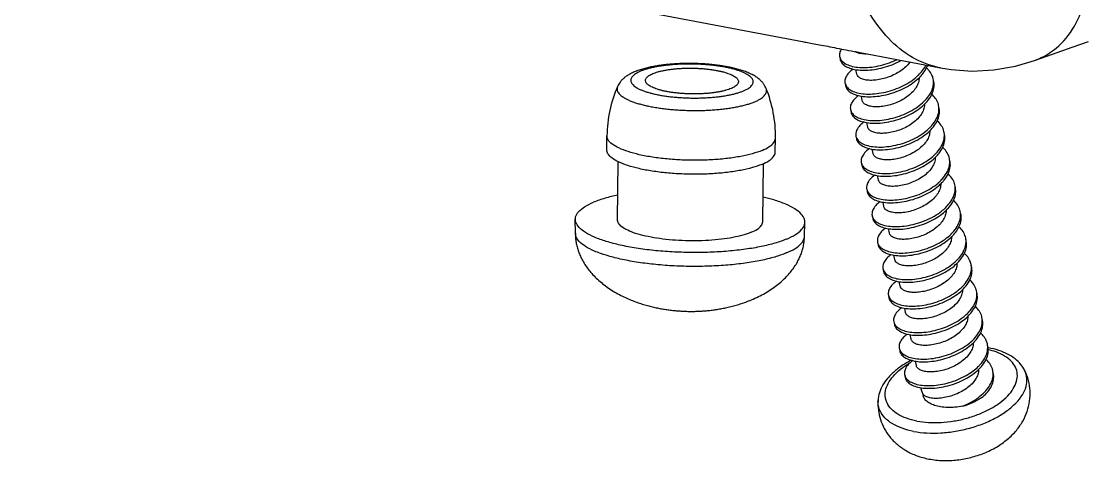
# Model space of a CAD drawing. Header units: millimetres. Extents: x -2947 to 97, y -3022 to 322.
# Drawn here: x -2213.63 to -2176.91, y -2042.04 to -2026.93 of the extents above; entities that cross this region are included whole.
import ezdxf

# ---------------------------------------------------------------- set-up
doc = ezdxf.new("R2010")
doc.units = ezdxf.units.MM
doc.layers.get('0').update_dxf_attribs({"linetype": 'CONTINUOUS'})

msp = doc.modelspace()

# ---------------------------------------------------------------- linework, layer by layer
at = {"color": 7}
for p, q in [((-2260.49, -2013.604), (-2186.706, -2027.637)), ((-2177.483, -2027.819), (-2176.913, -2027.619)), ((-2184.77, -2028.005), (-2182.009, -2028.53)), ((-2178.775, -2028.272), (-2178.152, -2028.054)), ((-2178.152, -2028.054), (-2177.483, -2027.819)), ((-2185.481, -2028.141), (-2185.462, -2028.234)), ((-2180.178, -2028.595), (-2179.431, -2028.464)), ((-2179.431, -2028.464), (-2178.775, -2028.272)), ((-2184.889, -2028.74), (-2184.921, -2028.585)), ((-2182.01, -2028.53), (-2181.644, -2028.588)), ((-2181.644, -2028.588), (-2180.919, -2028.636)), ((-2180.919, -2028.636), (-2180.178, -2028.595)), ((-2185.295, -2029.053), (-2185.276, -2029.146)), ((-2182.243, -2029.001), (-2182.262, -2028.907)), ((-2184.703, -2029.652), (-2184.734, -2029.501)), ((-2182.057, -2029.912), (-2182.076, -2029.819)), ((-2185.108, -2029.964), (-2185.089, -2030.058)), ((-2184.516, -2030.564), (-2184.548, -2030.409)), ((-2193.493, -2031.345), (-2193.487, -2030.865)), ((-2187.694, -2031.422), (-2187.687, -2030.941)), ((-2184.922, -2030.876), (-2184.903, -2030.969)), ((-2181.871, -2030.824), (-2181.89, -2030.731)), ((-2184.33, -2031.476), (-2184.362, -2031.32)), ((-2193.125, -2033.752), (-2193.099, -2031.756)), ((-2181.684, -2031.736), (-2181.703, -2031.643)), ((-2188.125, -2033.818), (-2188.099, -2031.819)), ((-2184.736, -2031.788), (-2184.716, -2031.881)), ((-2184.143, -2032.387), (-2184.175, -2032.234)), ((-2184.549, -2032.7), (-2184.53, -2032.793)), ((-2181.498, -2032.648), (-2181.517, -2032.555)), ((-2183.957, -2033.299), (-2183.988, -2033.146)), ((-2184.363, -2033.611), (-2184.344, -2033.705)), ((-2181.311, -2033.56), (-2181.33, -2033.466)), ((-2194.572, -2034.219), (-2194.575, -2033.738)), ((-2186.691, -2034.323), (-2186.676, -2033.843)), ((-2183.771, -2034.211), (-2183.802, -2034.055)), ((-2184.176, -2034.523), (-2184.157, -2034.617)), ((-2181.125, -2034.471), (-2181.144, -2034.378)), ((-2183.584, -2035.123), (-2183.616, -2034.968)), ((-2183.99, -2035.435), (-2183.971, -2035.528)), ((-2180.938, -2035.383), (-2180.957, -2035.29)), ((-2183.398, -2036.035), (-2183.429, -2035.883)), ((-2183.803, -2036.347), (-2183.784, -2036.44)), ((-2180.752, -2036.295), (-2180.771, -2036.202)), ((-2183.211, -2036.946), (-2183.243, -2036.791)), ((-2183.617, -2037.259), (-2183.598, -2037.352)), ((-2180.565, -2037.207), (-2180.585, -2037.114)), ((-2183.025, -2037.858), (-2183.057, -2037.703)), ((-2183.43, -2038.17), (-2183.411, -2038.264)), ((-2180.379, -2038.119), (-2180.398, -2038.025)), ((-2182.838, -2038.77), (-2182.87, -2038.614)), ((-2183.244, -2039.082), (-2183.225, -2039.175)), ((-2180.193, -2039.03), (-2180.212, -2038.937)), ((-2182.658, -2039.65), (-2182.684, -2039.526)), ((-2182.61, -2039.763), (-2182.658, -2039.65))]:
    msp.add_line(p, q, dxfattribs=at)
for centre, radius, start, end in [((-2184.625, -2027.189), 0.854, 258.6959, 259.8352), ((-2184.621, -2027.171), 0.872, 259.832, 260.0435), ((-2184.585, -2026.731), 1.315, 268.5662, 270.516), ((-2189.119, -2030.921), 4.369, 156.2899, 179.2549), ((-2184.982, -2028.981), 0.322, 209.566, 213.0629), ((-2182.845, -2029.028), 0.595, 2.6865, 11.6458), ((-2192.056, -2030.883), 4.369, -0.7676, 22.1973), ((-2182.676, -2029.941), 0.613, 2.6259, 11.5017), ((-2182.675, -2029.941), 0.612, -0.2812, 2.6297), ((-2184.818, -2029.905), 0.296, 191.5573, 205.5084), ((-2184.82, -2029.905), 0.294, 205.5833, 208.8641), ((-2182.485, -2030.852), 0.608, 2.5595, 11.4639), ((-2183.345, -2030.343), 1.63, 313.4897, 314.3321), ((-2182.283, -2031.762), 0.592, 2.5964, 11.6358), ((-2184.409, -2031.708), 0.337, 209.6641, 216.2617), ((-2184.252, -2032.637), 0.303, 191.8409, 208.9257), ((-2182.112, -2032.676), 0.607, 2.606, 11.5666), ((-2182.104, -2032.676), 0.6, 2.1157, 2.5906), ((-2184.082, -2033.555), 0.286, 191.2827, 201.1921), ((-2181.931, -2033.588), 0.613, 2.5965, 11.453), ((-2192.809, -2034.237), 1.763, 179.2439, 179.4223), ((-2194.233, -2034.216), 0.339, 180.4573, 180.6959), ((-2187.027, -2034.315), 0.336, 358.263, 358.5948), ((-2182.766, -2033.099), 1.601, 314.401, 314.7472), ((-2181.546, -2035.411), 0.6, 4.5543, 11.6191), ((-2181.542, -2035.41), 0.597, 2.706, 4.5331), ((-2183.68, -2035.366), 0.317, 209.562, 212.2135), ((-2183.515, -2036.288), 0.294, 191.4886, 204.6133), ((-2183.516, -2036.288), 0.293, 204.703, 208.95), ((-2181.369, -2036.324), 0.61, 2.6198, 11.5315), ((-2181.365, -2036.324), 0.606, 0.9163, 2.6146), ((-2183.333, -2037.202), 0.289, 191.3608, 202.5435), ((-2181.184, -2037.236), 0.612, 2.6232, 11.5095), ((-2181.182, -2037.236), 0.61, 0.0705, 2.6247), ((-2183.331, -2037.2), 0.292, 202.6643, 209.1766), ((-2183.149, -2038.114), 0.286, 191.2996, 201.3326), ((-2183.145, -2038.112), 0.292, 201.4729, 209.3059), ((-2180.999, -2038.147), 0.613, 2.6212, 11.4899), ((-2181, -2038.148), 0.614, -0.7723, 2.6293), ((-2180.92, -2041.163), 3.058, 79.2323, 79.7344), ((-2182.966, -2039.027), 0.283, 191.2557, 200.1198), ((-2180.813, -2039.059), 0.613, 2.6149, 11.4737), ((-2180.818, -2039.059), 0.618, -1.6121, 2.6287)]:
    msp.add_arc(centre, radius, start, end, dxfattribs=at)
for points, start_tangent, end_tangent in [([(-2178.775, -2028.271), (-2178.323, -2028.058), (-2177.617, -2027.414), (-2177.136, -2026.503), (-2176.927, -2025.409)], (0.94411, 0.329631), (0.056935, 0.998378)), ([(-2182.01, -2028.53), (-2182.17, -2028.495), (-2183.084, -2028.104), (-2183.891, -2027.413), (-2184.565, -2026.445)], (-0.982516, 0.186178), (-0.480314, 0.877096)), ([(-2186.71, -2027.636), (-2186.645, -2027.648), (-2186.422, -2027.689), (-2186.17, -2027.735), (-2185.891, -2027.787)], (0.982682, -0.185298), (0.982391, -0.186837)), ([(-2185.891, -2027.787), (-2185.585, -2027.846), (-2185.252, -2027.912), (-2184.892, -2027.982), (-2184.773, -2028.005)], (0.982391, -0.186837), (0.982332, -0.187149)), ([(-2185.421, -2027.878), (-2185.479, -2028.015), (-2185.481, -2028.141)], (-0.534783, -0.844989), (0.196724, -0.980459)), ([(-2184.792, -2028.026), (-2184.933, -2027.982), (-2184.95, -2027.973)], (-0.980589, 0.196074), (-0.885497, 0.464646)), ([(-2184.618, -2028.045), (-2184.772, -2028.03)], (-0.999683, 0.025186), (-0.984939, 0.172902)), ([(-2188.011, -2029.232), (-2188.05, -2029.152), (-2188.101, -2029.072), (-2188.169, -2028.992), (-2188.254, -2028.912), (-2188.36, -2028.834), (-2188.492, -2028.758), (-2188.643, -2028.689), (-2188.8, -2028.63), (-2188.961, -2028.58), (-2189.127, -2028.537), (-2189.298, -2028.5), (-2189.473, -2028.468), (-2189.653, -2028.442), (-2189.837, -2028.42), (-2190.024, -2028.402), (-2190.214, -2028.389), (-2190.405, -2028.381), (-2190.597, -2028.377), (-2190.789, -2028.378), (-2190.979, -2028.383), (-2191.168, -2028.393), (-2191.354, -2028.408), (-2191.536, -2028.427), (-2191.714, -2028.451), (-2191.888, -2028.48), (-2192.056, -2028.515), (-2192.22, -2028.556), (-2192.38, -2028.605), (-2192.535, -2028.663)], (-0.378095, 0.925767), (-0.9222, -0.386713)), ([(-2188.788, -2029.319), (-2188.698, -2029.277), (-2188.621, -2029.233), (-2188.558, -2029.187), (-2188.51, -2029.14), (-2188.476, -2029.092), (-2188.458, -2029.043), (-2188.454, -2028.993), (-2188.466, -2028.944), (-2188.493, -2028.894), (-2188.535, -2028.846), (-2188.591, -2028.798), (-2188.662, -2028.751), (-2188.746, -2028.707), (-2188.843, -2028.664), (-2188.953, -2028.623), (-2189.074, -2028.585), (-2189.207, -2028.55), (-2189.348, -2028.518), (-2189.499, -2028.49), (-2189.657, -2028.465), (-2189.822, -2028.443), (-2189.992, -2028.426), (-2190.166, -2028.412), (-2190.343, -2028.403), (-2190.522, -2028.398), (-2190.701, -2028.397), (-2190.878, -2028.4), (-2191.054, -2028.407), (-2191.226, -2028.419), (-2191.393, -2028.434), (-2191.555, -2028.454), (-2191.709, -2028.477), (-2191.855, -2028.504), (-2191.991, -2028.535), (-2192.117, -2028.568), (-2192.232, -2028.605), (-2192.335, -2028.644)], (0.9222, 0.386713), (-0.9222, -0.386713)), ([(-2185.481, -2028.141), (-2185.478, -2028.154), (-2185.448, -2028.227)], (0.196724, -0.980459), (0.494467, -0.869196)), ([(-2185.462, -2028.234), (-2185.459, -2028.248), (-2185.393, -2028.373), (-2185.264, -2028.477), (-2185.079, -2028.554), (-2184.847, -2028.599), (-2184.578, -2028.609), (-2184.284, -2028.582), (-2183.979, -2028.518), (-2183.676, -2028.418), (-2183.39, -2028.285), (-2183.368, -2028.273)], (0.196724, -0.980459), (0.875085, 0.483968)), ([(-2185.448, -2028.227), (-2185.412, -2028.28)], (0.494467, -0.869196), (0.644332, -0.764745)), ([(-2185.412, -2028.28), (-2185.283, -2028.384), (-2185.098, -2028.461), (-2184.866, -2028.506), (-2184.597, -2028.516), (-2184.303, -2028.489), (-2183.998, -2028.425), (-2183.695, -2028.325), (-2183.518, -2028.247)], (0.644332, -0.764745), (0.901494, 0.432791)), ([(-2183.064, -2028.33), (-2183.072, -2028.342), (-2183.206, -2028.493), (-2183.376, -2028.63), (-2183.574, -2028.747), (-2183.788, -2028.841), (-2184.013, -2028.909), (-2184.232, -2028.947), (-2184.431, -2028.957)], (-0.575132, -0.81806), (-0.999683, 0.025186)), ([(-2182.765, -2028.774), (-2182.628, -2028.62), (-2182.514, -2028.435)], (0.715249, 0.69887), (0.431821, 0.901959)), ([(-2182.707, -2028.827), (-2182.609, -2028.713), (-2182.485, -2028.508), (-2182.46, -2028.446)], (0.68951, 0.724276), (0.336377, 0.941727)), ([(-2192.535, -2028.663), (-2192.676, -2028.73), (-2192.795, -2028.8), (-2192.891, -2028.871), (-2192.969, -2028.943), (-2193.031, -2029.016), (-2193.08, -2029.09), (-2193.118, -2029.165)], (-0.9222, -0.386713), (-0.402404, -0.915462)), ([(-2192.335, -2028.644), (-2192.425, -2028.686), (-2192.502, -2028.73), (-2192.565, -2028.775), (-2192.613, -2028.822), (-2192.647, -2028.871), (-2192.666, -2028.92), (-2192.669, -2028.969), (-2192.657, -2029.019), (-2192.63, -2029.068), (-2192.589, -2029.117), (-2192.532, -2029.165), (-2192.462, -2029.211), (-2192.377, -2029.256), (-2192.28, -2029.299), (-2192.17, -2029.339), (-2192.049, -2029.377), (-2191.917, -2029.412), (-2191.775, -2029.444), (-2191.624, -2029.473), (-2191.466, -2029.498), (-2191.302, -2029.519), (-2191.131, -2029.537), (-2190.957, -2029.55), (-2190.78, -2029.56), (-2190.602, -2029.565), (-2190.423, -2029.566), (-2190.245, -2029.563), (-2190.069, -2029.555), (-2189.897, -2029.544), (-2189.73, -2029.528), (-2189.569, -2029.509), (-2189.415, -2029.485), (-2189.269, -2029.459), (-2189.132, -2029.428), (-2189.006, -2029.395), (-2188.891, -2029.358), (-2188.788, -2029.319)], (-0.9222, -0.386713), (0.9222, 0.386713)), ([(-2192.162, -2028.96), (-2192.161, -2028.948), (-2192.15, -2028.908), (-2192.126, -2028.869), (-2192.089, -2028.831), (-2192.041, -2028.794), (-2191.98, -2028.759), (-2191.908, -2028.725)], (0.011992, 0.999928), (0.9222, 0.386713)), ([(-2191.908, -2028.725), (-2191.825, -2028.694), (-2191.732, -2028.665), (-2191.629, -2028.638), (-2191.518, -2028.614), (-2191.399, -2028.593), (-2191.274, -2028.576), (-2191.143, -2028.561), (-2191.007, -2028.55), (-2190.867, -2028.542), (-2190.725, -2028.538), (-2190.582, -2028.538), (-2190.438, -2028.541), (-2190.296, -2028.547), (-2190.155, -2028.557), (-2190.018, -2028.571), (-2189.886, -2028.588), (-2189.758, -2028.608), (-2189.638, -2028.631), (-2189.524, -2028.656), (-2189.419, -2028.685), (-2189.323, -2028.716), (-2189.238, -2028.749), (-2189.162, -2028.783), (-2189.099, -2028.82), (-2189.046, -2028.858), (-2189.007, -2028.896), (-2188.979, -2028.936), (-2188.964, -2028.975), (-2188.962, -2029.002)], (0.9222, 0.386713), (-0.011971, -0.999928)), ([(-2185.013, -2028.565), (-2185.053, -2028.595), (-2185.198, -2028.738), (-2185.281, -2028.885), (-2185.299, -2029.027), (-2185.295, -2029.053)], (-0.807916, -0.589298), (0.205392, -0.97868)), ([(-2185.276, -2029.146), (-2185.232, -2029.25), (-2185.121, -2029.361), (-2184.952, -2029.447), (-2184.732, -2029.502), (-2184.473, -2029.522), (-2184.185, -2029.506), (-2183.881, -2029.452), (-2183.577, -2029.362), (-2183.284, -2029.238), (-2183.018, -2029.085), (-2182.789, -2028.908), (-2182.707, -2028.827)], (0.205392, -0.97868), (0.68951, 0.724276)), ([(-2185.251, -2029.157), (-2185.14, -2029.268), (-2184.971, -2029.353), (-2184.751, -2029.408), (-2184.492, -2029.429), (-2184.204, -2029.413), (-2183.9, -2029.359), (-2183.596, -2029.269), (-2183.303, -2029.145), (-2183.037, -2028.992), (-2182.808, -2028.815), (-2182.765, -2028.774)], (0.545547, -0.83808), (0.715249, 0.69887)), ([(-2184.431, -2028.957), (-2184.607, -2028.938), (-2184.748, -2028.893), (-2184.843, -2028.826), (-2184.888, -2028.744), (-2184.889, -2028.74)], (-0.999683, 0.025186), (-0.197259, 0.980351)), ([(-2182.263, -2028.907), (-2182.304, -2028.78), (-2182.418, -2028.605), (-2182.496, -2028.528)], (-0.201297, 0.97953), (-0.752674, 0.658394)), ([(-2193.118, -2029.165), (-2193.127, -2029.188), (-2193.137, -2029.245), (-2193.13, -2029.303), (-2193.107, -2029.36), (-2193.067, -2029.417), (-2193.01, -2029.473), (-2192.938, -2029.527), (-2192.851, -2029.58), (-2192.749, -2029.632), (-2192.632, -2029.681), (-2192.502, -2029.727), (-2192.36, -2029.77), (-2192.206, -2029.81), (-2192.041, -2029.847), (-2191.867, -2029.88), (-2191.684, -2029.91), (-2191.494, -2029.935), (-2191.298, -2029.956), (-2191.098, -2029.972), (-2190.894, -2029.984), (-2190.687, -2029.992), (-2190.48, -2029.995), (-2190.274, -2029.993), (-2190.069, -2029.987), (-2189.868, -2029.976), (-2189.671, -2029.961), (-2189.48, -2029.941), (-2189.296, -2029.917), (-2189.12, -2029.889), (-2188.953, -2029.856), (-2188.797, -2029.821), (-2188.653, -2029.781), (-2188.521, -2029.739), (-2188.402, -2029.693)], (-0.402615, -0.91537), (0.9222, 0.386713)), ([(-2189.216, -2029.237), (-2189.298, -2029.269), (-2189.392, -2029.298), (-2189.494, -2029.325), (-2189.605, -2029.348), (-2189.724, -2029.369), (-2189.85, -2029.387), (-2189.981, -2029.402), (-2190.117, -2029.413), (-2190.256, -2029.42), (-2190.398, -2029.424), (-2190.542, -2029.425), (-2190.685, -2029.422), (-2190.828, -2029.415), (-2190.968, -2029.405), (-2191.105, -2029.392), (-2191.238, -2029.375), (-2191.365, -2029.355), (-2191.486, -2029.332), (-2191.599, -2029.306), (-2191.704, -2029.278), (-2191.8, -2029.247), (-2191.886, -2029.214), (-2191.961, -2029.179), (-2192.025, -2029.143), (-2192.077, -2029.105), (-2192.117, -2029.066), (-2192.144, -2029.027), (-2192.159, -2028.987), (-2192.162, -2028.96)], (-0.9222, -0.386713), (0.011992, 0.999928)), ([(-2188.962, -2029.002), (-2188.963, -2029.015), (-2188.974, -2029.055), (-2188.998, -2029.094), (-2189.034, -2029.132), (-2189.083, -2029.169), (-2189.143, -2029.204), (-2189.216, -2029.237)], (-0.011971, -0.999928), (-0.9222, -0.386713)), ([(-2185.295, -2029.053), (-2185.261, -2029.14)], (0.205392, -0.97868), (0.493403, -0.869801)), ([(-2182.749, -2028.871), (-2182.753, -2028.945), (-2182.803, -2029.112), (-2182.901, -2029.274), (-2183.042, -2029.425)], (0.009519, -0.999955), (-0.742964, -0.669331)), ([(-2182.684, -2029.78), (-2182.488, -2029.589), (-2182.347, -2029.386), (-2182.268, -2029.179), (-2182.251, -2029)], (0.770331, 0.637644), (-0.047039, 0.998893)), ([(-2182.522, -2029.741), (-2182.469, -2029.683), (-2182.328, -2029.48), (-2182.249, -2029.272), (-2182.234, -2029.067), (-2182.243, -2029.001)], (0.690913, 0.722938), (-0.201297, 0.97953)), ([(-2188.402, -2029.693), (-2188.297, -2029.645), (-2188.207, -2029.594), (-2188.132, -2029.542), (-2188.073, -2029.487), (-2188.031, -2029.432), (-2188.004, -2029.375), (-2187.994, -2029.318), (-2188.001, -2029.26), (-2188.011, -2029.232)], (0.9222, 0.386713), (-0.378315, 0.925677)), ([(-2184.827, -2029.477), (-2184.975, -2029.608), (-2185.077, -2029.754), (-2185.114, -2029.898), (-2185.108, -2029.964)], (-0.808064, -0.589094), (0.200902, -0.979611)), ([(-2183.042, -2029.425), (-2183.213, -2029.558), (-2183.412, -2029.671), (-2183.622, -2029.76), (-2183.839, -2029.824), (-2184.05, -2029.86), (-2184.245, -2029.868)], (-0.742964, -0.669331), (-0.999683, 0.025186)), ([(-2182.076, -2029.819), (-2182.096, -2029.747), (-2182.192, -2029.565), (-2182.311, -2029.438)], (-0.199551, 0.979887), (-0.753938, 0.656946)), ([(-2185.089, -2030.058), (-2185.066, -2030.126), (-2184.973, -2030.243), (-2184.82, -2030.337), (-2184.614, -2030.401), (-2184.365, -2030.432), (-2184.084, -2030.426), (-2183.784, -2030.383), (-2183.478, -2030.304), (-2183.181, -2030.189), (-2182.905, -2030.044), (-2182.665, -2029.873)], (0.200902, -0.979611), (0.770331, 0.637644)), ([(-2185.078, -2030.047), (-2184.992, -2030.15), (-2184.839, -2030.243), (-2184.633, -2030.308), (-2184.384, -2030.338), (-2184.103, -2030.333), (-2183.803, -2030.29), (-2183.497, -2030.21), (-2183.2, -2030.096), (-2182.925, -2029.951), (-2182.684, -2029.78)], (0.482531, -0.875879), (0.770331, 0.637644)), ([(-2184.245, -2029.868), (-2184.42, -2029.85), (-2184.56, -2029.805), (-2184.655, -2029.74), (-2184.701, -2029.658), (-2184.703, -2029.652)], (-0.999683, 0.025186), (-0.1956, 0.980684)), ([(-2182.562, -2029.778), (-2182.565, -2029.838), (-2182.607, -2030.004), (-2182.699, -2030.165), (-2182.832, -2030.316), (-2183.006, -2030.455), (-2183.207, -2030.574), (-2183.422, -2030.667), (-2183.642, -2030.733), (-2183.858, -2030.771), (-2184.058, -2030.78)], (0.01942, -0.999811), (-0.999683, 0.025186)), ([(-2182.665, -2029.873), (-2182.522, -2029.741)], (0.770331, 0.637644), (0.690913, 0.722938)), ([(-2182.338, -2030.656), (-2182.334, -2030.651), (-2182.177, -2030.451), (-2182.079, -2030.244), (-2182.045, -2030.038), (-2182.057, -2029.913)], (0.692706, 0.72122), (-0.199551, 0.979887)), ([(-2182.391, -2030.596), (-2182.353, -2030.558), (-2182.196, -2030.358), (-2182.098, -2030.151), (-2182.064, -2029.944)], (0.714394, 0.699743), (0.004929, 0.999988)), ([(-2184.641, -2030.389), (-2184.748, -2030.478), (-2184.868, -2030.623), (-2184.924, -2030.769), (-2184.922, -2030.876)], (-0.807539, -0.589814), (0.195132, -0.980777)), ([(-2184.903, -2030.969), (-2184.895, -2031), (-2184.82, -2031.123), (-2184.684, -2031.224), (-2184.492, -2031.297), (-2184.255, -2031.338), (-2183.982, -2031.343), (-2183.686, -2031.311), (-2183.38, -2031.242), (-2183.079, -2031.138), (-2182.796, -2031.001), (-2182.544, -2030.837), (-2182.338, -2030.656)], (0.195132, -0.980777), (0.692706, 0.72122)), ([(-2184.89, -2030.961), (-2184.839, -2031.03), (-2184.703, -2031.131), (-2184.512, -2031.204), (-2184.274, -2031.245), (-2184.001, -2031.25), (-2183.705, -2031.218), (-2183.399, -2031.149), (-2183.098, -2031.045), (-2182.815, -2030.908), (-2182.563, -2030.744), (-2182.391, -2030.596)], (0.492161, -0.870504), (0.714394, 0.699743)), ([(-2184.058, -2030.78), (-2184.232, -2030.762), (-2184.371, -2030.718), (-2184.466, -2030.654), (-2184.514, -2030.573), (-2184.516, -2030.564)], (-0.999683, 0.025186), (-0.193775, 0.981046)), ([(-2181.89, -2030.731), (-2181.893, -2030.715), (-2181.971, -2030.528), (-2182.111, -2030.362), (-2182.127, -2030.348)], (-0.199554, 0.979887), (-0.756314, 0.654209)), ([(-2188.147, -2031.367), (-2188.477, -2031.48), (-2188.878, -2031.573), (-2189.338, -2031.643), (-2189.84, -2031.688), (-2190.367, -2031.707), (-2190.902, -2031.698), (-2191.427, -2031.662), (-2191.922, -2031.6), (-2192.373, -2031.514), (-2192.762, -2031.408), (-2193.077, -2031.284), (-2193.308, -2031.148), (-2193.446, -2031.003), (-2193.487, -2030.865)], (-0.9222, -0.386713), (0.003859, 0.999993)), ([(-2188.147, -2031.367), (-2187.901, -2031.238), (-2187.746, -2031.098), (-2187.688, -2030.951), (-2187.687, -2030.941)], (0.9222, 0.386713), (0.003859, 0.999993)), ([(-2184.922, -2030.876), (-2184.914, -2030.907), (-2184.89, -2030.961)], (0.195132, -0.980777), (0.492161, -0.870504)), ([(-2182.376, -2030.692), (-2182.378, -2030.745), (-2182.419, -2030.91), (-2182.507, -2031.07), (-2182.641, -2031.222), (-2182.814, -2031.363), (-2183.016, -2031.483), (-2183.23, -2031.577), (-2183.452, -2031.644), (-2183.671, -2031.683), (-2183.872, -2031.692)], (0.015318, -0.999883), (-0.999683, 0.025186)), ([(-2182.206, -2031.509), (-2182.049, -2031.329), (-2181.933, -2031.123), (-2181.88, -2030.916), (-2181.878, -2030.825)], (0.715274, 0.698844), (-0.045393, 0.998969)), ([(-2182.146, -2031.561), (-2182.03, -2031.422), (-2181.914, -2031.216), (-2181.861, -2031.009), (-2181.871, -2030.824)], (0.688818, 0.724934), (-0.199554, 0.979887)), ([(-2188.154, -2031.847), (-2188.483, -2031.96), (-2188.884, -2032.053), (-2189.344, -2032.124), (-2189.846, -2032.169), (-2190.374, -2032.187), (-2190.909, -2032.178), (-2191.433, -2032.142), (-2191.929, -2032.08), (-2192.379, -2031.995), (-2192.768, -2031.888), (-2193.084, -2031.765), (-2193.314, -2031.628), (-2193.452, -2031.483), (-2193.493, -2031.345)], (-0.9222, -0.386713), (0.004088, 0.999992)), ([(-2184.454, -2031.301), (-2184.516, -2031.349), (-2184.653, -2031.492), (-2184.728, -2031.639), (-2184.737, -2031.78), (-2184.736, -2031.788)], (-0.807574, -0.589767), (0.202761, -0.979228)), ([(-2181.703, -2031.643), (-2181.756, -2031.492), (-2181.878, -2031.319), (-2181.938, -2031.262)], (-0.201554, 0.979477), (-0.754274, 0.65656)), ([(-2188.154, -2031.847), (-2187.907, -2031.719), (-2187.752, -2031.579), (-2187.694, -2031.432), (-2187.694, -2031.422)], (0.9222, 0.386713), (0.004088, 0.999992)), ([(-2184.716, -2031.881), (-2184.662, -2032.001), (-2184.543, -2032.109), (-2184.367, -2032.191), (-2184.142, -2032.242), (-2183.878, -2032.257), (-2183.587, -2032.236), (-2183.283, -2032.178), (-2182.979, -2032.083), (-2182.689, -2031.956), (-2182.427, -2031.799), (-2182.204, -2031.619), (-2182.146, -2031.561)], (0.202761, -0.979228), (0.688818, 0.724934)), ([(-2184.681, -2031.908), (-2184.562, -2032.016), (-2184.386, -2032.098), (-2184.161, -2032.148), (-2183.897, -2032.164), (-2183.606, -2032.143), (-2183.302, -2032.085), (-2182.998, -2031.99), (-2182.708, -2031.862), (-2182.446, -2031.706), (-2182.223, -2031.526)], (0.591199, -0.806525), (0.725471, 0.688253)), ([(-2183.872, -2031.692), (-2184.045, -2031.674), (-2184.183, -2031.631), (-2184.279, -2031.567), (-2184.327, -2031.486), (-2184.33, -2031.476)], (-0.999683, 0.025186), (-0.193388, 0.981122)), ([(-2182.189, -2031.607), (-2182.191, -2031.655), (-2182.23, -2031.817), (-2182.317, -2031.976), (-2182.448, -2032.128), (-2182.621, -2032.27), (-2182.822, -2032.391), (-2183.036, -2032.486), (-2183.261, -2032.554), (-2183.483, -2032.594), (-2183.685, -2032.604)], (0.008524, -0.999964), (-0.999683, 0.025186)), ([(-2182.019, -2032.421), (-2181.908, -2032.299), (-2181.774, -2032.095), (-2181.703, -2031.887), (-2181.692, -2031.735)], (0.715027, 0.699097), (-0.046182, 0.998933)), ([(-2181.962, -2032.476), (-2181.889, -2032.392), (-2181.755, -2032.188), (-2181.684, -2031.981), (-2181.677, -2031.777), (-2181.684, -2031.736)], (0.690294, 0.723529), (-0.201554, 0.979477)), ([(-2184.736, -2031.788), (-2184.702, -2031.875)], (0.202761, -0.979228), (0.494541, -0.869155)), ([(-2184.268, -2032.212), (-2184.278, -2032.22), (-2184.433, -2032.362), (-2184.526, -2032.508), (-2184.555, -2032.651), (-2184.549, -2032.7)], (-0.807618, -0.589706), (0.204181, -0.978933)), ([(-2184.53, -2032.793), (-2184.498, -2032.877), (-2184.397, -2032.992), (-2184.237, -2033.082), (-2184.025, -2033.142), (-2183.771, -2033.168), (-2183.487, -2033.158), (-2183.185, -2033.111), (-2182.88, -2033.026), (-2182.585, -2032.908), (-2182.313, -2032.759), (-2182.077, -2032.585), (-2181.962, -2032.476)], (0.204181, -0.978933), (0.690294, 0.723529)), ([(-2184.517, -2032.784), (-2184.416, -2032.899), (-2184.256, -2032.989), (-2184.044, -2033.049), (-2183.79, -2033.075), (-2183.506, -2033.065), (-2183.204, -2033.017), (-2182.899, -2032.933), (-2182.604, -2032.815), (-2182.332, -2032.666), (-2182.096, -2032.492), (-2182.019, -2032.421)], (0.483694, -0.875237), (0.715027, 0.699097)), ([(-2183.685, -2032.604), (-2183.858, -2032.586), (-2183.996, -2032.543), (-2184.093, -2032.478), (-2184.141, -2032.397), (-2184.143, -2032.387)], (-0.999683, 0.025186), (-0.193628, 0.981075)), ([(-2181.517, -2032.555), (-2181.545, -2032.458), (-2181.65, -2032.279), (-2181.748, -2032.176)], (-0.200346, 0.979725), (-0.751213, 0.66006)), ([(-2182.003, -2032.512), (-2182.003, -2032.547), (-2182.037, -2032.71), (-2182.121, -2032.874), (-2182.251, -2033.029), (-2182.421, -2033.173), (-2182.62, -2033.295), (-2182.836, -2033.392), (-2183.065, -2033.464), (-2183.292, -2033.506), (-2183.499, -2033.516)], (0.023539, -0.999723), (-0.999683, 0.025186)), ([(-2181.832, -2033.332), (-2181.771, -2033.268), (-2181.621, -2033.067), (-2181.53, -2032.859), (-2181.505, -2032.654)], (0.714512, 0.699623), (-0.036916, 0.999318)), ([(-2181.778, -2033.39), (-2181.752, -2033.362), (-2181.601, -2033.16), (-2181.511, -2032.953), (-2181.486, -2032.747), (-2181.498, -2032.648)], (0.691848, 0.722043), (-0.200346, 0.979725)), ([(-2194.574, -2033.738), (-2194.564, -2033.655), (-2194.461, -2033.478), (-2194.254, -2033.309), (-2193.948, -2033.153)], (-0.007938, 0.999968), (0.9222, 0.386713)), ([(-2193.114, -2032.905), (-2193.552, -2033.014), (-2193.948, -2033.153)], (-0.97814, -0.207945), (-0.9222, -0.386713)), ([(-2186.677, -2033.843), (-2186.692, -2033.734), (-2186.804, -2033.555), (-2187.021, -2033.382), (-2187.336, -2033.219), (-2187.74, -2033.073), (-2188.113, -2032.971)], (0.024644, 0.999696), (-0.972298, 0.233744)), ([(-2184.081, -2033.124), (-2184.207, -2033.231), (-2184.319, -2033.377), (-2184.367, -2033.522), (-2184.362, -2033.611)], (-0.808358, -0.588691), (0.196592, -0.980485)), ([(-2181.33, -2033.466), (-2181.34, -2033.425), (-2181.427, -2033.24), (-2181.568, -2033.083)], (-0.199102, 0.979979), (-0.756281, 0.654247)), ([(-2184.343, -2033.705), (-2184.33, -2033.752), (-2184.247, -2033.873), (-2184.103, -2033.97), (-2183.905, -2034.04), (-2183.662, -2034.076), (-2183.385, -2034.077), (-2183.087, -2034.04), (-2182.782, -2033.966), (-2182.482, -2033.857), (-2182.202, -2033.717), (-2181.955, -2033.55), (-2181.778, -2033.39)], (0.196592, -0.980485), (0.691848, 0.722043)), ([(-2184.331, -2033.695), (-2184.266, -2033.779), (-2184.122, -2033.877), (-2183.924, -2033.947), (-2183.681, -2033.983), (-2183.405, -2033.984), (-2183.107, -2033.947), (-2182.801, -2033.873), (-2182.501, -2033.764), (-2182.221, -2033.624), (-2181.974, -2033.456), (-2181.832, -2033.332)], (0.488319, -0.872665), (0.714512, 0.699623)), ([(-2183.499, -2033.516), (-2183.673, -2033.497), (-2183.814, -2033.453), (-2183.91, -2033.386), (-2183.956, -2033.305), (-2183.957, -2033.299)], (-0.999683, 0.025186), (-0.195852, 0.980634)), ([(-2181.816, -2033.426), (-2181.819, -2033.488), (-2181.862, -2033.651), (-2181.952, -2033.811), (-2182.086, -2033.963), (-2182.257, -2034.1), (-2182.454, -2034.217), (-2182.668, -2034.311), (-2182.893, -2034.379), (-2183.113, -2034.418), (-2183.313, -2034.427)], (0.017225, -0.999852), (-0.999683, 0.025186)), ([(-2181.638, -2034.237), (-2181.472, -2034.038), (-2181.364, -2033.832), (-2181.319, -2033.625), (-2181.319, -2033.56)], (0.710217, 0.703982), (-0.045751, 0.998953)), ([(-2181.586, -2034.296), (-2181.453, -2034.131), (-2181.345, -2033.925), (-2181.3, -2033.718), (-2181.311, -2033.56)], (0.688032, 0.72568), (-0.199102, 0.979979)), ([(-2187.302, -2034.417), (-2187.698, -2034.556), (-2188.175, -2034.674), (-2188.718, -2034.767), (-2189.314, -2034.834), (-2189.945, -2034.872), (-2190.594, -2034.88), (-2191.245, -2034.859), (-2191.878, -2034.808), (-2192.478, -2034.729), (-2193.027, -2034.625), (-2193.51, -2034.498), (-2193.915, -2034.351), (-2194.23, -2034.189), (-2194.446, -2034.016), (-2194.559, -2033.836), (-2194.574, -2033.738)], (-0.9222, -0.386713), (-0.007938, 0.999968)), ([(-2188.522, -2034.185), (-2188.806, -2034.282), (-2189.152, -2034.363), (-2189.548, -2034.423), (-2189.981, -2034.462), (-2190.436, -2034.478), (-2190.897, -2034.471), (-2191.349, -2034.439), (-2191.776, -2034.386), (-2192.164, -2034.312), (-2192.5, -2034.221), (-2192.772, -2034.114), (-2192.971, -2033.996), (-2193.09, -2033.871), (-2193.125, -2033.752)], (-0.9222, -0.386713), (0.004088, 0.999992)), ([(-2188.522, -2034.185), (-2188.309, -2034.074), (-2188.176, -2033.954), (-2188.126, -2033.827), (-2188.125, -2033.818)], (0.9222, 0.386713), (0.004088, 0.999992)), ([(-2187.302, -2034.417), (-2186.996, -2034.261), (-2186.789, -2034.092), (-2186.686, -2033.915), (-2186.677, -2033.843)], (0.9222, 0.386713), (0.024644, 0.999696)), ([(-2184.349, -2033.659), (-2184.331, -2033.695)], (0.362518, -0.931977), (0.488319, -0.872665)), ([(-2194.572, -2034.219), (-2194.568, -2034.368), (-2194.549, -2034.527), (-2194.515, -2034.687), (-2194.466, -2034.846), (-2194.402, -2035.006), (-2194.321, -2035.167), (-2194.222, -2035.327), (-2194.105, -2035.486), (-2193.97, -2035.644), (-2193.813, -2035.8), (-2193.634, -2035.953), (-2193.432, -2036.102), (-2193.218, -2036.238), (-2193.006, -2036.354), (-2192.801, -2036.453), (-2192.605, -2036.535), (-2192.414, -2036.606), (-2192.23, -2036.666), (-2192.051, -2036.717), (-2191.878, -2036.76), (-2191.71, -2036.796), (-2191.546, -2036.826), (-2191.383, -2036.85), (-2191.223, -2036.87), (-2191.063, -2036.885), (-2190.903, -2036.896), (-2190.744, -2036.902), (-2190.584, -2036.905), (-2190.425, -2036.902), (-2190.265, -2036.896), (-2190.105, -2036.885), (-2189.943, -2036.869), (-2189.78, -2036.848), (-2189.615, -2036.822), (-2189.446, -2036.791), (-2189.272, -2036.752), (-2189.092, -2036.706), (-2188.905, -2036.65), (-2188.711, -2036.584), (-2188.514, -2036.506)], (-0.010082, -0.999949), (0.922199, 0.386716)), ([(-2187.315, -2034.896), (-2187.711, -2035.035), (-2188.187, -2035.152), (-2188.729, -2035.245), (-2189.323, -2035.312), (-2189.952, -2035.35), (-2190.601, -2035.358), (-2191.25, -2035.337), (-2191.882, -2035.286), (-2192.48, -2035.208), (-2193.028, -2035.103), (-2193.51, -2034.976), (-2193.914, -2034.83), (-2194.228, -2034.668), (-2194.444, -2034.495), (-2194.556, -2034.316), (-2194.571, -2034.22)], (-0.9222, -0.386713), (-0.012146, 0.999926)), ([(-2188.514, -2036.506), (-2188.274, -2036.397), (-2188.044, -2036.275), (-2187.832, -2036.143), (-2187.638, -2036.004), (-2187.463, -2035.858), (-2187.308, -2035.708), (-2187.173, -2035.556), (-2187.057, -2035.402), (-2186.958, -2035.248), (-2186.876, -2035.092), (-2186.809, -2034.936), (-2186.758, -2034.78), (-2186.721, -2034.624), (-2186.699, -2034.468), (-2186.691, -2034.323)], (0.922195, 0.386724), (0.01632, 0.999867)), ([(-2187.315, -2034.896), (-2187.01, -2034.741), (-2186.804, -2034.572), (-2186.702, -2034.395), (-2186.692, -2034.325)], (0.9222, 0.386713), (0.030313, 0.99954)), ([(-2183.897, -2034.037), (-2183.977, -2034.102), (-2184.107, -2034.246), (-2184.173, -2034.392), (-2184.176, -2034.523)], (-0.80662, -0.59107), (0.197707, -0.980261)), ([(-2184.157, -2034.617), (-2184.155, -2034.626), (-2184.091, -2034.751), (-2183.964, -2034.856), (-2183.781, -2034.935), (-2183.55, -2034.981), (-2183.282, -2034.992), (-2182.989, -2034.966), (-2182.684, -2034.903), (-2182.381, -2034.804), (-2182.094, -2034.672), (-2181.836, -2034.512), (-2181.619, -2034.33), (-2181.586, -2034.296)], (0.197707, -0.980261), (0.688032, 0.72568)), ([(-2184.11, -2034.658), (-2183.983, -2034.763), (-2183.8, -2034.841), (-2183.569, -2034.888), (-2183.301, -2034.899), (-2183.008, -2034.873), (-2182.703, -2034.81), (-2182.4, -2034.711), (-2182.113, -2034.579), (-2181.855, -2034.419), (-2181.645, -2034.243)], (0.633717, -0.773565), (0.714458, 0.699679)), ([(-2183.313, -2034.427), (-2183.488, -2034.409), (-2183.63, -2034.363), (-2183.725, -2034.296), (-2183.77, -2034.215), (-2183.771, -2034.211)], (-0.999683, 0.025186), (-0.197325, 0.980338)), ([(-2181.63, -2034.343), (-2181.633, -2034.402), (-2181.677, -2034.567), (-2181.769, -2034.728), (-2181.904, -2034.878), (-2182.074, -2035.014), (-2182.273, -2035.132), (-2182.488, -2035.225), (-2182.711, -2035.292), (-2182.927, -2035.33), (-2183.126, -2035.339)], (0.006848, -0.999977), (-0.999683, 0.025186)), ([(-2181.144, -2034.378), (-2181.208, -2034.204), (-2181.339, -2034.034), (-2181.38, -2033.996)], (-0.201065, 0.979578), (-0.755407, 0.655256)), ([(-2184.176, -2034.523), (-2184.174, -2034.532), (-2184.143, -2034.61)], (0.197707, -0.980261), (0.495936, -0.868359)), ([(-2184.143, -2034.61), (-2184.11, -2034.658)], (0.495936, -0.868359), (0.633717, -0.773565)), ([(-2181.46, -2035.156), (-2181.328, -2035.009), (-2181.202, -2034.804), (-2181.139, -2034.596), (-2181.132, -2034.471)], (0.715216, 0.698903), (-0.045257, 0.998975)), ([(-2181.402, -2035.21), (-2181.309, -2035.102), (-2181.183, -2034.897), (-2181.12, -2034.689), (-2181.122, -2034.487), (-2181.125, -2034.471)], (0.689653, 0.72414), (-0.201065, 0.979578)), ([(-2181.132, -2034.471), (-2181.141, -2034.394), (-2181.144, -2034.378)], (-0.045257, 0.998975), (-0.201065, 0.979578)), ([(-2183.708, -2034.947), (-2183.742, -2034.973), (-2183.889, -2035.116), (-2183.974, -2035.262), (-2183.994, -2035.405), (-2183.99, -2035.435)], (-0.807915, -0.589298), (0.205522, -0.978653)), ([(-2180.957, -2035.29), (-2180.996, -2035.169), (-2181.108, -2034.993), (-2181.19, -2034.911)], (-0.201138, 0.979563), (-0.752167, 0.658973)), ([(-2183.99, -2035.435), (-2183.956, -2035.523)], (0.205522, -0.978653), (0.493364, -0.869823)), ([(-2183.971, -2035.528), (-2183.93, -2035.629), (-2183.821, -2035.74), (-2183.653, -2035.827), (-2183.435, -2035.883), (-2183.177, -2035.905), (-2182.89, -2035.889), (-2182.587, -2035.837), (-2182.282, -2035.748), (-2181.989, -2035.626), (-2181.721, -2035.473), (-2181.491, -2035.297), (-2181.402, -2035.21)], (0.205522, -0.978653), (0.689653, 0.72414)), ([(-2183.949, -2035.535), (-2183.84, -2035.647), (-2183.672, -2035.734), (-2183.454, -2035.79), (-2183.196, -2035.811), (-2182.909, -2035.796), (-2182.606, -2035.744), (-2182.301, -2035.655), (-2182.008, -2035.532), (-2181.74, -2035.38), (-2181.51, -2035.203), (-2181.46, -2035.156)], (0.533078, -0.846066), (0.715216, 0.698903)), ([(-2183.126, -2035.339), (-2183.302, -2035.321), (-2183.443, -2035.275), (-2183.538, -2035.209), (-2183.583, -2035.127), (-2183.584, -2035.123)], (-0.999683, 0.025186), (-0.19696, 0.980411)), ([(-2181.443, -2035.252), (-2181.446, -2035.314), (-2181.491, -2035.48), (-2181.584, -2035.64), (-2181.717, -2035.79), (-2181.89, -2035.927), (-2182.09, -2036.045), (-2182.304, -2036.138), (-2182.525, -2036.204), (-2182.74, -2036.242), (-2182.94, -2036.251)], (0.01384, -0.999904), (-0.999683, 0.025186)), ([(-2181.273, -2036.067), (-2181.189, -2035.979), (-2181.046, -2035.776), (-2180.964, -2035.568), (-2180.946, -2035.382)], (0.714722, 0.699408), (-0.047265, 0.998882)), ([(-2181.218, -2036.124), (-2181.17, -2036.072), (-2181.027, -2035.869), (-2180.945, -2035.661), (-2180.928, -2035.456), (-2180.938, -2035.383)], (0.691061, 0.722796), (-0.201138, 0.979563)), ([(-2183.522, -2035.859), (-2183.666, -2035.985), (-2183.77, -2036.131), (-2183.809, -2036.276), (-2183.803, -2036.347)], (-0.808185, -0.588929), (0.199928, -0.979811)), ([(-2183.784, -2036.44), (-2183.763, -2036.504), (-2183.672, -2036.622), (-2183.521, -2036.716), (-2183.317, -2036.782), (-2183.069, -2036.814), (-2182.789, -2036.809), (-2182.489, -2036.768), (-2182.183, -2036.689), (-2181.885, -2036.576), (-2181.609, -2036.432), (-2181.367, -2036.262), (-2181.218, -2036.124)], (0.199928, -0.979811), (0.691061, 0.722796)), ([(-2183.772, -2036.43), (-2183.691, -2036.529), (-2183.54, -2036.623), (-2183.336, -2036.688), (-2183.088, -2036.72), (-2182.808, -2036.716), (-2182.508, -2036.675), (-2182.202, -2036.596), (-2181.905, -2036.483), (-2181.628, -2036.339), (-2181.386, -2036.169), (-2181.273, -2036.067)], (0.4837, -0.875234), (0.714722, 0.699408)), ([(-2182.94, -2036.251), (-2183.101, -2036.235), (-2183.235, -2036.197), (-2183.331, -2036.14), (-2183.386, -2036.069), (-2183.397, -2036.035)], (-0.999683, 0.025186), (-0.198569, 0.980087)), ([(-2181.257, -2036.161), (-2181.259, -2036.217), (-2181.301, -2036.382), (-2181.39, -2036.542), (-2181.524, -2036.695), (-2181.698, -2036.835), (-2181.9, -2036.955), (-2182.114, -2037.048), (-2182.334, -2037.115), (-2182.553, -2037.153), (-2182.753, -2037.163)], (0.020101, -0.999798), (-0.999683, 0.025186)), ([(-2180.771, -2036.202), (-2180.794, -2036.118), (-2180.893, -2035.939), (-2181.006, -2035.821)], (-0.199912, 0.979814), (-0.754294, 0.656537)), ([(-2181.086, -2036.979), (-2181.032, -2036.923), (-2180.881, -2036.724), (-2180.788, -2036.518), (-2180.759, -2036.314)], (0.714472, 0.699664), (-0.01598, 0.999872)), ([(-2181.032, -2037.037), (-2181.011, -2037.015), (-2180.861, -2036.815), (-2180.769, -2036.61), (-2180.74, -2036.406), (-2180.752, -2036.295)], (0.692, 0.721897), (-0.199955, 0.979805)), ([(-2183.338, -2036.773), (-2183.472, -2036.889), (-2183.579, -2037.034), (-2183.622, -2037.178), (-2183.617, -2037.259)], (-0.80665, -0.591029), (0.197922, -0.980218)), ([(-2180.585, -2037.114), (-2180.605, -2037.039), (-2180.701, -2036.859), (-2180.821, -2036.731)], (-0.199647, 0.979868), (-0.755828, 0.654771)), ([(-2183.598, -2037.352), (-2183.58, -2037.408), (-2183.494, -2037.526), (-2183.349, -2037.622), (-2183.15, -2037.689), (-2182.908, -2037.724), (-2182.633, -2037.723), (-2182.338, -2037.686), (-2182.035, -2037.613), (-2181.738, -2037.505), (-2181.46, -2037.366), (-2181.214, -2037.201), (-2181.032, -2037.037)], (0.198335, -0.980134), (0.692, 0.721897)), ([(-2183.586, -2037.342), (-2183.515, -2037.431), (-2183.37, -2037.527), (-2183.173, -2037.595), (-2182.931, -2037.63), (-2182.656, -2037.63), (-2182.36, -2037.594), (-2182.057, -2037.521), (-2181.76, -2037.413), (-2181.482, -2037.274), (-2181.236, -2037.109), (-2181.086, -2036.979)], (0.486673, -0.873584), (0.714472, 0.699664)), ([(-2182.753, -2037.163), (-2182.927, -2037.145), (-2183.065, -2037.101), (-2183.16, -2037.037), (-2183.209, -2036.956), (-2183.211, -2036.946)], (-0.999683, 0.025186), (-0.193466, 0.981107)), ([(-2181.071, -2037.073), (-2181.072, -2037.126), (-2181.112, -2037.289), (-2181.199, -2037.448), (-2181.331, -2037.601), (-2181.504, -2037.742), (-2181.705, -2037.863), (-2181.919, -2037.957), (-2182.143, -2038.025), (-2182.365, -2038.065), (-2182.567, -2038.075)], (0.018187, -0.999835), (-0.999683, 0.025186)), ([(-2180.9, -2037.891), (-2180.854, -2037.844), (-2180.7, -2037.645), (-2180.605, -2037.439), (-2180.572, -2037.235)], (0.714429, 0.699708), (-0.001211, 0.999999)), ([(-2180.846, -2037.949), (-2180.83, -2037.932), (-2180.677, -2037.733), (-2180.584, -2037.527), (-2180.553, -2037.323), (-2180.566, -2037.207)], (0.692199, 0.721707), (-0.199789, 0.979839)), ([(-2180.398, -2038.025), (-2180.416, -2037.959), (-2180.509, -2037.779), (-2180.635, -2037.642)], (-0.199423, 0.979913), (-0.756067, 0.654494)), ([(-2183.153, -2037.686), (-2183.279, -2037.795), (-2183.389, -2037.939), (-2183.435, -2038.083), (-2183.43, -2038.17)], (-0.805811, -0.592173), (0.196866, -0.98043)), ([(-2183.411, -2038.264), (-2183.395, -2038.316), (-2183.311, -2038.435), (-2183.167, -2038.531), (-2182.97, -2038.599), (-2182.729, -2038.635), (-2182.455, -2038.636), (-2182.16, -2038.6), (-2181.856, -2038.527), (-2181.559, -2038.42), (-2181.281, -2038.282), (-2181.034, -2038.117), (-2180.846, -2037.949)], (0.197642, -0.980274), (0.692199, 0.721707)), ([(-2183.399, -2038.254), (-2183.334, -2038.338), (-2183.192, -2038.435), (-2182.996, -2038.504), (-2182.756, -2038.541), (-2182.483, -2038.543), (-2182.188, -2038.508), (-2181.884, -2038.437), (-2181.587, -2038.331), (-2181.307, -2038.193), (-2181.059, -2038.029), (-2180.9, -2037.891)], (0.488268, -0.872694), (0.714429, 0.699708)), ([(-2182.567, -2038.075), (-2182.74, -2038.056), (-2182.877, -2038.014), (-2182.974, -2037.949), (-2183.022, -2037.868), (-2183.025, -2037.858)], (-0.999683, 0.025186), (-0.193387, 0.981123)), ([(-2180.884, -2037.986), (-2180.886, -2038.039), (-2180.925, -2038.2), (-2181.013, -2038.359), (-2181.145, -2038.512), (-2181.316, -2038.653), (-2181.515, -2038.773), (-2181.729, -2038.867), (-2181.955, -2038.937), (-2182.178, -2038.977), (-2182.38, -2038.986)], (0.017277, -0.999851), (-0.999683, 0.025186)), ([(-2182.823, -2040.678), (-2182.422, -2040.726), (-2181.991, -2040.725), (-2181.546, -2040.675), (-2181.104, -2040.577), (-2180.684, -2040.436), (-2180.299, -2040.256), (-2179.967, -2040.045), (-2179.699, -2039.811), (-2179.505, -2039.562), (-2179.393, -2039.309), (-2179.368, -2039.062), (-2179.43, -2038.828), (-2179.577, -2038.619), (-2179.803, -2038.44), (-2180.1, -2038.301), (-2180.367, -2038.224)], (0.982391, -0.186837), (-0.975403, 0.220431)), ([(-2180.713, -2038.802), (-2180.676, -2038.765), (-2180.519, -2038.566), (-2180.421, -2038.361), (-2180.386, -2038.156)], (0.714401, 0.699736), (0.0135, 0.999909)), ([(-2180.66, -2038.861), (-2180.648, -2038.849), (-2180.494, -2038.65), (-2180.399, -2038.445), (-2180.367, -2038.24), (-2180.379, -2038.119)], (0.6924, 0.721514), (-0.199635, 0.97987)), ([(-2179.114, -2038.936), (-2179.249, -2038.727), (-2179.446, -2038.537), (-2179.702, -2038.374), (-2180.007, -2038.247), (-2180.349, -2038.159)], (-0.439733, 0.898128), (-0.982391, 0.186837)), ([(-2183.012, -2038.581), (-2183.21, -2038.692), (-2183.529, -2038.915), (-2183.793, -2039.164), (-2183.99, -2039.431), (-2184.112, -2039.703), (-2184.161, -2039.968)], (-0.886979, -0.461809), (-0.051889, -0.998653)), ([(-2182.823, -2040.678), (-2183.179, -2040.582), (-2183.476, -2040.443), (-2183.702, -2040.265), (-2183.849, -2040.055), (-2183.911, -2039.822), (-2183.886, -2039.574), (-2183.774, -2039.321), (-2183.58, -2039.072), (-2183.312, -2038.838), (-2183.062, -2038.674)], (-0.982391, 0.186837), (0.863214, 0.504838)), ([(-2182.966, -2038.597), (-2183.087, -2038.7), (-2183.199, -2038.844), (-2183.248, -2038.988), (-2183.244, -2039.082)], (-0.806308, -0.591496), (0.196033, -0.980597)), ([(-2180.212, -2038.937), (-2180.226, -2038.88), (-2180.317, -2038.698), (-2180.449, -2038.554)], (-0.199255, 0.979948), (-0.756284, 0.654243)), ([(-2183.225, -2039.175), (-2183.21, -2039.224), (-2183.128, -2039.344), (-2182.985, -2039.441), (-2182.79, -2039.51), (-2182.55, -2039.546), (-2182.276, -2039.548), (-2181.981, -2039.513), (-2181.678, -2039.441), (-2181.381, -2039.335), (-2181.102, -2039.198), (-2180.854, -2039.034), (-2180.66, -2038.861)], (0.197011, -0.980401), (0.6924, 0.721514)), ([(-2183.212, -2039.167), (-2183.153, -2039.245), (-2183.013, -2039.343), (-2182.82, -2039.414), (-2182.582, -2039.452), (-2182.309, -2039.456), (-2182.015, -2039.422), (-2181.712, -2039.352), (-2181.414, -2039.248), (-2181.133, -2039.112), (-2180.884, -2038.949), (-2180.713, -2038.802)], (0.489764, -0.871855), (0.714401, 0.699736)), ([(-2182.934, -2041.031), (-2182.481, -2041.086), (-2181.995, -2041.084), (-2181.494, -2041.027), (-2180.996, -2040.917), (-2180.522, -2040.758), (-2180.089, -2040.555), (-2179.714, -2040.317), (-2179.412, -2040.054), (-2179.194, -2039.774), (-2179.068, -2039.489), (-2179.039, -2039.209), (-2179.109, -2038.946), (-2179.114, -2038.936)], (0.982391, -0.186837), (-0.439028, 0.898474)), ([(-2182.38, -2038.986), (-2182.553, -2038.968), (-2182.693, -2038.925), (-2182.789, -2038.859), (-2182.837, -2038.778), (-2182.838, -2038.77)], (-0.999683, 0.025186), (-0.194494, 0.980904)), ([(-2182.408, -2041.983), (-2181.922, -2042.035), (-2181.434, -2042.013), (-2180.963, -2041.927), (-2180.511, -2041.78), (-2180.082, -2041.57), (-2179.701, -2041.301), (-2179.398, -2040.997), (-2179.177, -2040.676), (-2179.029, -2040.345), (-2178.945, -2039.995), (-2178.93, -2039.641), (-2178.986, -2039.282), (-2179.114, -2038.936)], (0.982391, -0.186837), (-0.439733, 0.898128)), ([(-2180.698, -2038.898), (-2180.7, -2038.954), (-2180.741, -2039.116), (-2180.829, -2039.276), (-2180.962, -2039.428), (-2181.133, -2039.567), (-2181.329, -2039.685), (-2181.543, -2039.779), (-2181.768, -2039.848), (-2181.991, -2039.888), (-2182.194, -2039.898)], (0.015913, -0.999873), (-0.999683, 0.025186)), ([(-2181.24, -2040.165), (-2180.959, -2040.03), (-2180.708, -2039.868), (-2180.498, -2039.685), (-2180.339, -2039.487), (-2180.238, -2039.282), (-2180.2, -2039.077)], (0.925577, 0.37856), (0.028147, 0.999604)), ([(-2180.467, -2039.766), (-2180.312, -2039.568), (-2180.214, -2039.362), (-2180.18, -2039.158), (-2180.193, -2039.03)], (0.687805, 0.725896), (-0.199501, 0.979898)), ([(-2183.232, -2039.124), (-2183.212, -2039.167)], (0.344875, -0.938649), (0.489764, -0.871855)), ([(-2182.194, -2039.898), (-2182.374, -2039.879), (-2182.515, -2039.832), (-2182.61, -2039.763)], (-0.999683, 0.025186), (-0.661245, 0.75017)), ([(-2181.24, -2040.165), (-2181.514, -2040.201), (-2181.773, -2040.208), (-2182.008, -2040.186), (-2182.212, -2040.137), (-2182.378, -2040.066), (-2182.501, -2039.977), (-2182.579, -2039.874), (-2182.61, -2039.763)], (-0.983268, -0.182165), (-0.07985, 0.996807)), ([(-2181.24, -2040.165), (-2181.124, -2040.128), (-2181.012, -2040.085), (-2180.903, -2040.038), (-2180.794, -2039.985), (-2180.685, -2039.923), (-2180.576, -2039.851), (-2180.467, -2039.766)], (0.958214, 0.286051), (0.758401, 0.651788)), ([(-2184.161, -2039.968), (-2184.148, -2040.299), (-2184.076, -2040.62), (-2183.945, -2040.93), (-2183.754, -2041.217), (-2183.503, -2041.476), (-2183.195, -2041.695), (-2182.826, -2041.868), (-2182.408, -2041.983)], (-0.051889, -0.998653), (0.982391, -0.186837)), ([(-2182.934, -2041.031), (-2183.335, -2040.923), (-2183.669, -2040.766), (-2183.924, -2040.565), (-2184.09, -2040.329), (-2184.16, -2040.066), (-2184.161, -2039.968)], (-0.982391, 0.186837), (0.052851, 0.998602))]:
    msp.add_spline(points, degree=3, dxfattribs=dict(at, start_tangent=start_tangent, end_tangent=end_tangent))

doc.saveas('drawing.dxf')
